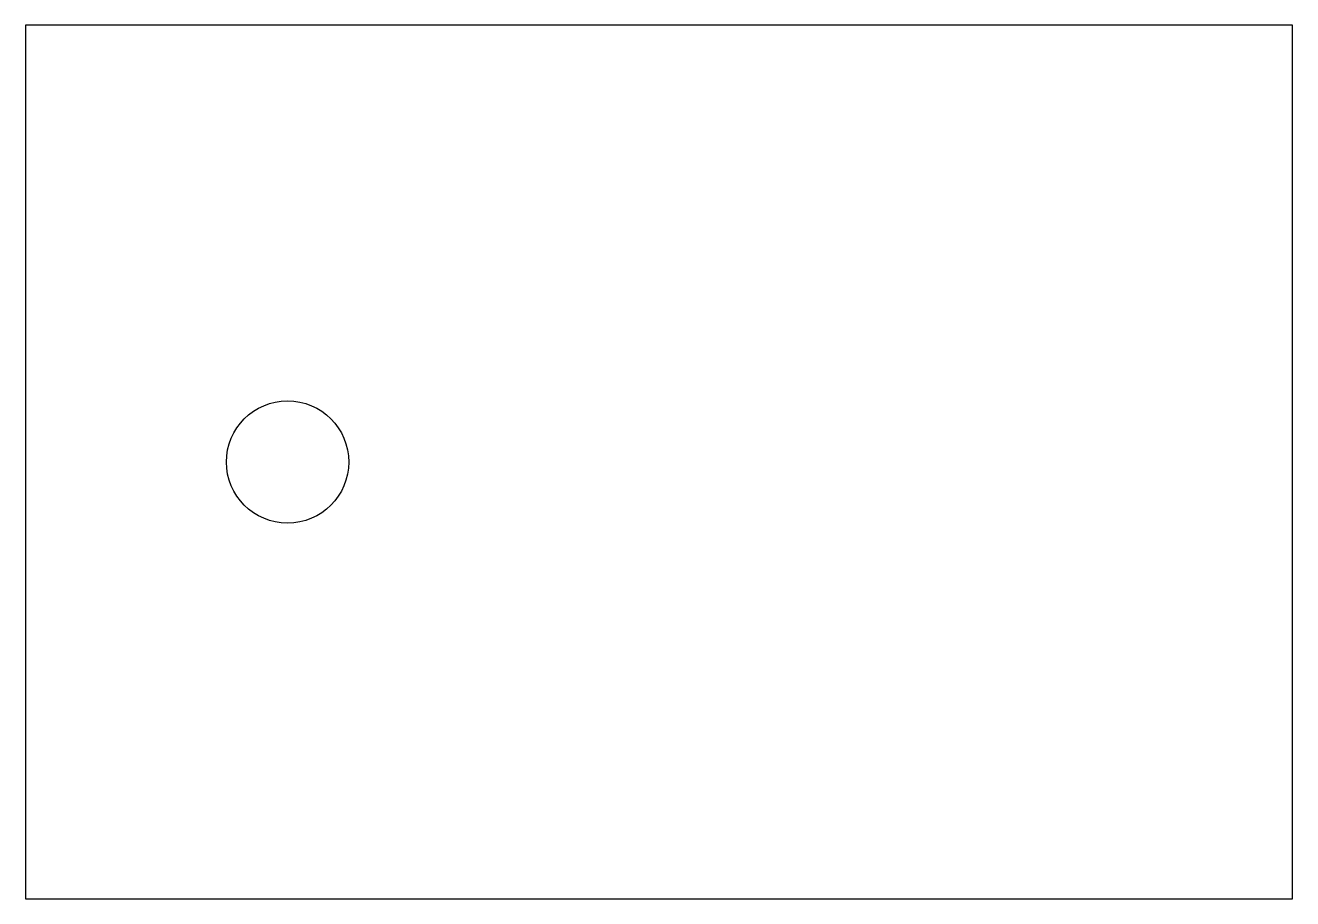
# Model space of a CAD drawing. Extents: x -3.75 to 3.5, y -2.5 to 2.5.
import ezdxf

# ---------------------------------------------------------------- set-up
doc = ezdxf.new("R2010")
doc.units = 0
doc.header["$MEASUREMENT"] = 0
doc.layers.get('0').update_dxf_attribs({"linetype": 'CONTINUOUS'})

msp = doc.modelspace()

# ---------------------------------------------------------------- linework, layer by layer
at = {"color": 7, "linetype": 'CONTINUOUS'}
for p, q in [((-3.75, 2.5), (-3.75, -2.5)), ((3.5, 2.5), (-3.75, 2.5)), ((3.5, -2.5), (3.5, 2.5)), ((-3.75, -2.5), (3.5, -2.5))]:
    msp.add_line(p, q, dxfattribs=at)
msp.add_circle((-2.25, 0), 0.35, dxfattribs=at)

doc.saveas('drawing.dxf')
